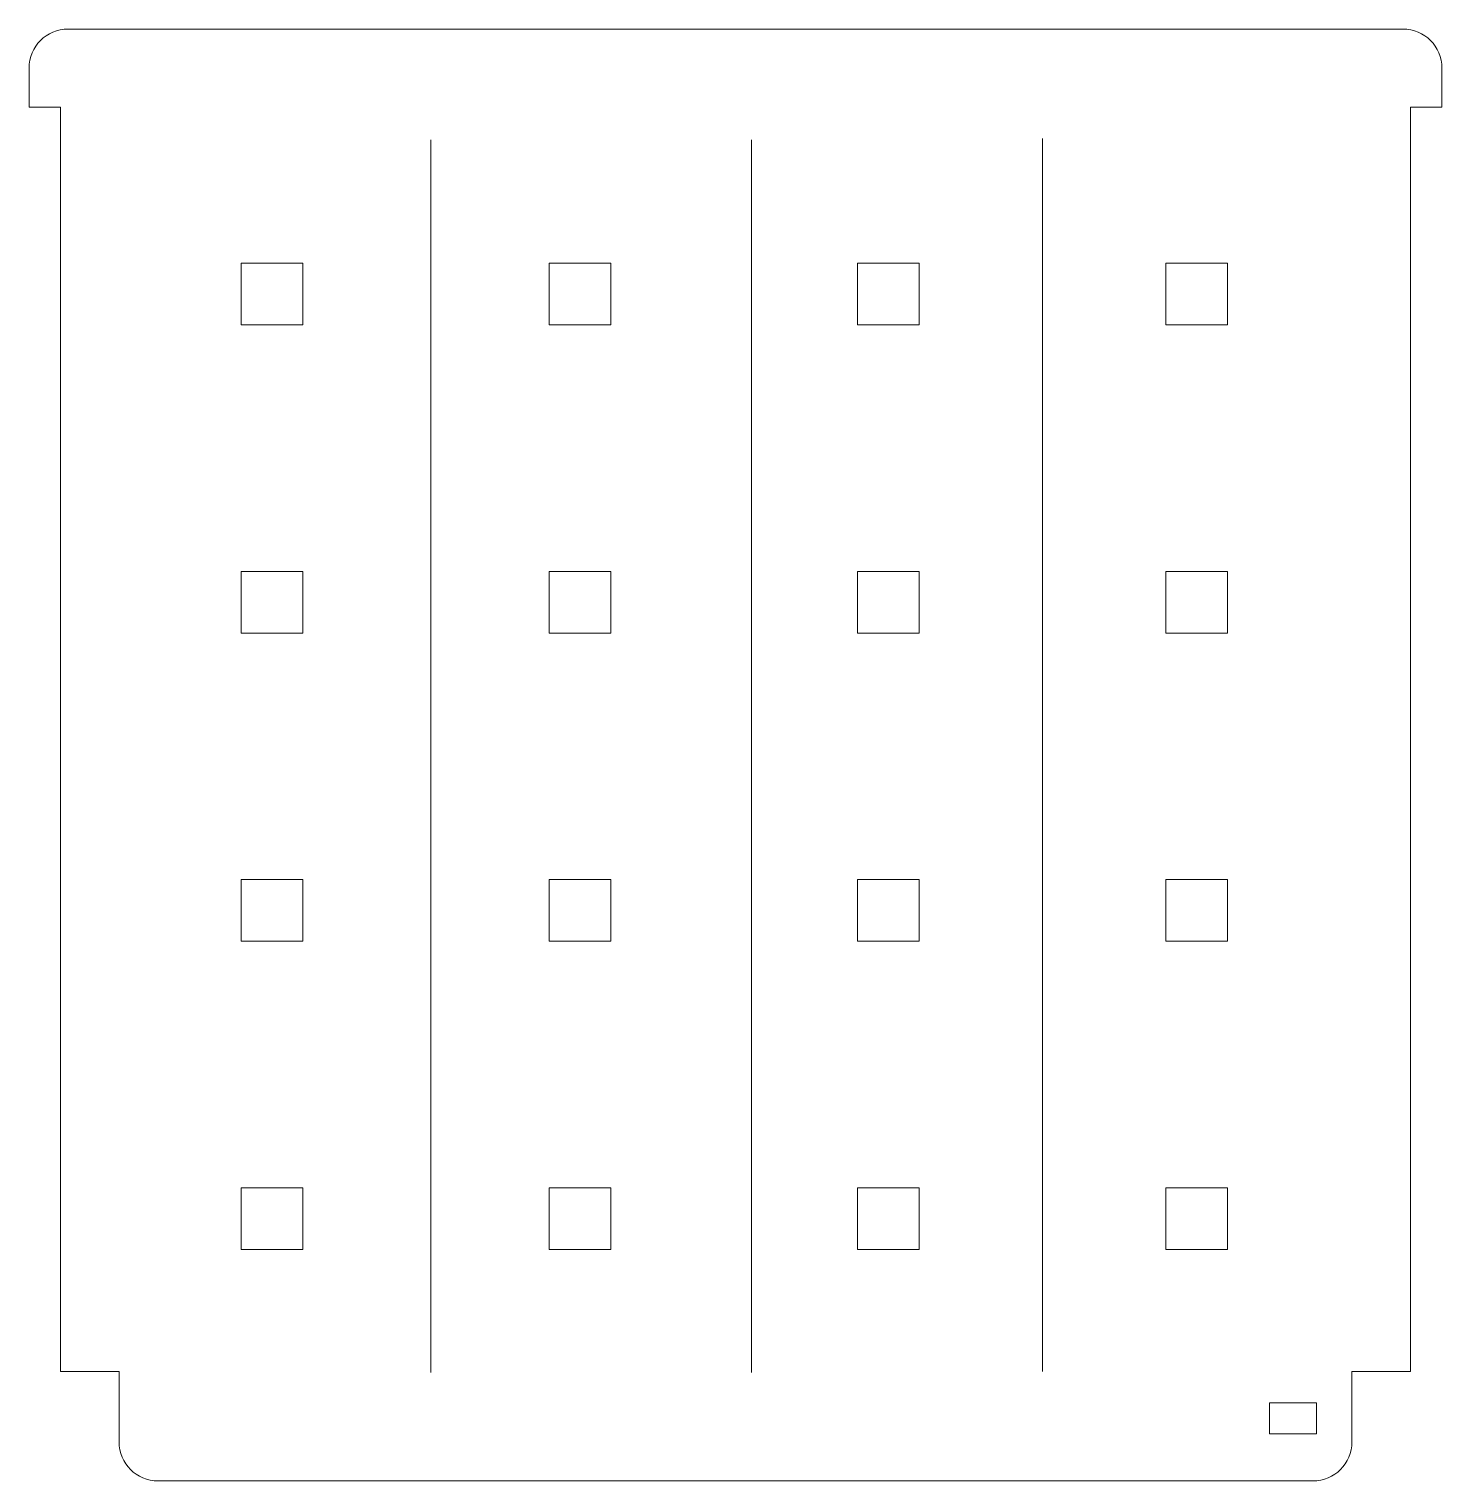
# Model space of a CAD drawing. Header units: inches. Extents: x 0.3 to 9.32, y -9.47 to -0.19.
import ezdxf

# ---------------------------------------------------------------- set-up
doc = ezdxf.new("R2010")
doc.units = ezdxf.units.IN
doc.header["$MEASUREMENT"] = 0
doc.layers.add('Layer 1', color=7, linetype='Continuous', lineweight=0)

# ---------------------------------------------------------------- blocks, each defined once
blk = doc.blocks.new('Block_0')
at = {"layer": 'Layer 1', "color": 1, "lineweight": 0, "true_color": 0xff0000}
blk.add_lwpolyline([(8.5192, -8.9662), (8.5192, -9.1662), (8.2192, -9.1662), (8.2192, -8.9662)], close=True, dxfattribs=at)
blk.add_open_spline([(8.4946, -9.4662), (8.6327, -9.4662), (8.7446, -9.3543), (8.7446, -9.2162), (8.7446, -9.2162), (8.7446, -8.7662), (8.7446, -8.7662), (8.7446, -8.7662), (9.1196, -8.7662), (9.1196, -8.7662), (9.1196, -8.7662), (9.1196, -0.6922), (9.1196, -0.6922), (9.1196, -0.6922), (9.3196, -0.6922), (9.3196, -0.6922), (9.3196, -0.6922), (9.3196, -0.4422), (9.3196, -0.4422), (9.3196, -0.3041), (9.2077, -0.1922), (9.0696, -0.1922), (9.0696, -0.1922), (0.5456, -0.1922), (0.5456, -0.1922), (0.4075, -0.1922), (0.2956, -0.3041), (0.2956, -0.4422), (0.2956, -0.4422), (0.2956, -0.6922), (0.2956, -0.6922), (0.2956, -0.6922), (0.4956, -0.6922), (0.4956, -0.6922), (0.4956, -0.6922), (0.4956, -8.7662), (0.4956, -8.7662), (0.4956, -8.7662), (0.8706, -8.7662), (0.8706, -8.7662), (0.8706, -8.7662), (0.8706, -9.2162), (0.8706, -9.2162), (0.8706, -9.3543), (0.9825, -9.4662), (1.1206, -9.4662), (1.1206, -9.4662), (8.4946, -9.4662), (8.4946, -9.4662)], degree=3, knots=[0, 0, 0, 0, 1, 1, 1, 2, 2, 2, 3, 3, 3, 4, 4, 4, 5, 5, 5, 6, 6, 6, 7, 7, 7, 8, 8, 8, 9, 9, 9, 10, 10, 10, 11, 11, 11, 12, 12, 12, 13, 13, 13, 14, 14, 14, 15, 15, 15, 16, 16, 16, 16], dxfattribs=at)
blk = doc.blocks.new('Block_1')
at = {"layer": 'Layer 1', "color": 18, "lineweight": 18, "true_color": 0x000000}
for points in [[(2.0435, -2.0816), (1.6498, -2.0816), (1.6498, -1.6878), (2.0435, -1.6878)], [(4.012, -2.0816), (3.6183, -2.0816), (3.6183, -1.6878), (4.012, -1.6878)], [(5.9805, -2.0816), (5.5868, -2.0816), (5.5868, -1.6878), (5.9805, -1.6878)], [(7.949, -2.0816), (7.5553, -2.0816), (7.5553, -1.6878), (7.949, -1.6878)]]:
    blk.add_lwpolyline(points, close=True, dxfattribs=at)
blk = doc.blocks.new('Block_2')
at = {"layer": 'Layer 1', "color": 18, "lineweight": 18, "true_color": 0x000000}
for points in [[(2.0435, -7.9871), (1.6498, -7.9871), (1.6498, -7.5934), (2.0435, -7.5934)], [(4.012, -7.9871), (3.6183, -7.9871), (3.6183, -7.5934), (4.012, -7.5934)], [(5.9805, -7.9871), (5.5868, -7.9871), (5.5868, -7.5934), (5.9805, -7.5934)], [(7.949, -7.9871), (7.5553, -7.9871), (7.5553, -7.5934), (7.949, -7.5934)]]:
    blk.add_lwpolyline(points, close=True, dxfattribs=at)
blk = doc.blocks.new('Block_3')
at = {"layer": 'Layer 1', "color": 18, "lineweight": 18, "true_color": 0x000000}
for points in [[(2.0435, -4.0501), (1.6498, -4.0501), (1.6498, -3.6564), (2.0435, -3.6564)], [(4.012, -4.0501), (3.6183, -4.0501), (3.6183, -3.6564), (4.012, -3.6564)], [(5.9805, -4.0501), (5.5868, -4.0501), (5.5868, -3.6564), (5.9805, -3.6564)], [(7.949, -4.0501), (7.5553, -4.0501), (7.5553, -3.6564), (7.949, -3.6564)]]:
    blk.add_lwpolyline(points, close=True, dxfattribs=at)
blk = doc.blocks.new('Block_4')
at = {"layer": 'Layer 1', "color": 18, "lineweight": 18, "true_color": 0x000000}
for points in [[(2.0435, -6.0186), (1.6498, -6.0186), (1.6498, -5.6249), (2.0435, -5.6249)], [(4.012, -6.0186), (3.6183, -6.0186), (3.6183, -5.6249), (4.012, -5.6249)], [(5.9805, -6.0186), (5.5868, -6.0186), (5.5868, -5.6249), (5.9805, -5.6249)], [(7.949, -6.0186), (7.5553, -6.0186), (7.5553, -5.6249), (7.949, -5.6249)]]:
    blk.add_lwpolyline(points, close=True, dxfattribs=at)

msp = doc.modelspace()

# ---------------------------------------------------------------- linework, layer by layer
at = {"layer": 'Layer 1', "color": 18, "lineweight": 18, "true_color": 0x000000}
for p, q in [((2.8612, -0.9004), (2.8612, -8.7745)), ((4.9097, -0.9004), (4.9097, -8.7745)), ((6.7679, -0.8922), (6.7679, -8.7662))]:
    msp.add_line(p, q, dxfattribs=at)

# ---------------------------------------------------------------- block references
at = {"layer": 'Layer 1'}
for name in ['Block_0', 'Block_1', 'Block_3', 'Block_4', 'Block_2']:
    msp.add_blockref(name, (0, 0), dxfattribs=at)

doc.saveas('drawing.dxf')
